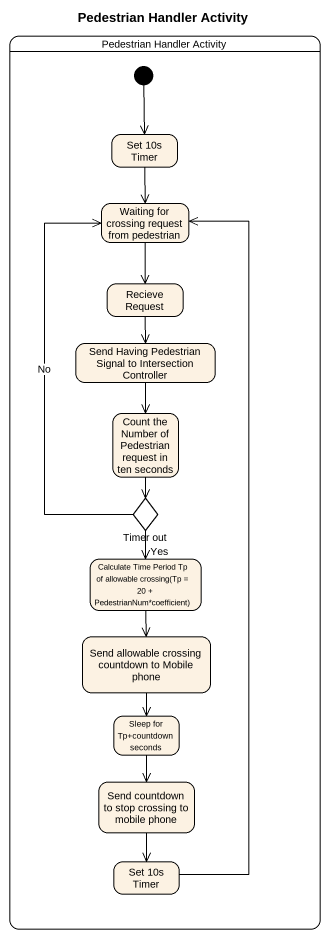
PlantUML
@startuml
title Pedestrian Handler Activity
hide empty description
state "Pedestrian Handler Activity" as Pedestrian_Handler_Activity {
  state "Set 10s Timer" as Set_10s_Timer
  state "Waiting for crossing request from pedestrian" as Waiting_for_crossing
  state "Recieve Request" as Recieve_Request
  state "Send Having Pedestrian Signal to Intersection Controller" as Send_Having_Pedestrian
  state "Count the Number of Pedestrian request in ten seconds" as Count_the_Number_of
  state "Timer out" as Timer_out <<choice>>
  state "Calculate Time Period Tp of allowable crossing(Tp = 20 + PedestrianNum*coefficient)" as Calculate_Time_Period_Tp_of
  state "Send allowable crossing countdown to Mobile phone" as Send_allowable_crossing
  state "Sleep for Tp+countdown seconds" as Sleep_for_Tp_countdown
  state "Send countdown to stop crossing to mobile phone" as Send_countdown_to_stop
  state "Set 10s Timer" as Set_10s_Timer_2
  [*] --> Set_10s_Timer
}
Set_10s_Timer --> Waiting_for_crossing
Waiting_for_crossing --> Recieve_Request
Recieve_Request --> Send_Having_Pedestrian
Send_Having_Pedestrian --> Count_the_Number_of
Count_the_Number_of --> Timer_out
Timer_out -up-> Waiting_for_crossing : No
Timer_out --> Calculate_Time_Period_Tp_of : Yes
Calculate_Time_Period_Tp_of --> Send_allowable_crossing
Send_allowable_crossing --> Sleep_for_Tp_countdown
Sleep_for_Tp_countdown --> Send_countdown_to_stop
Send_countdown_to_stop --> Set_10s_Timer_2
Set_10s_Timer_2 -up-> Waiting_for_crossing
@enduml
